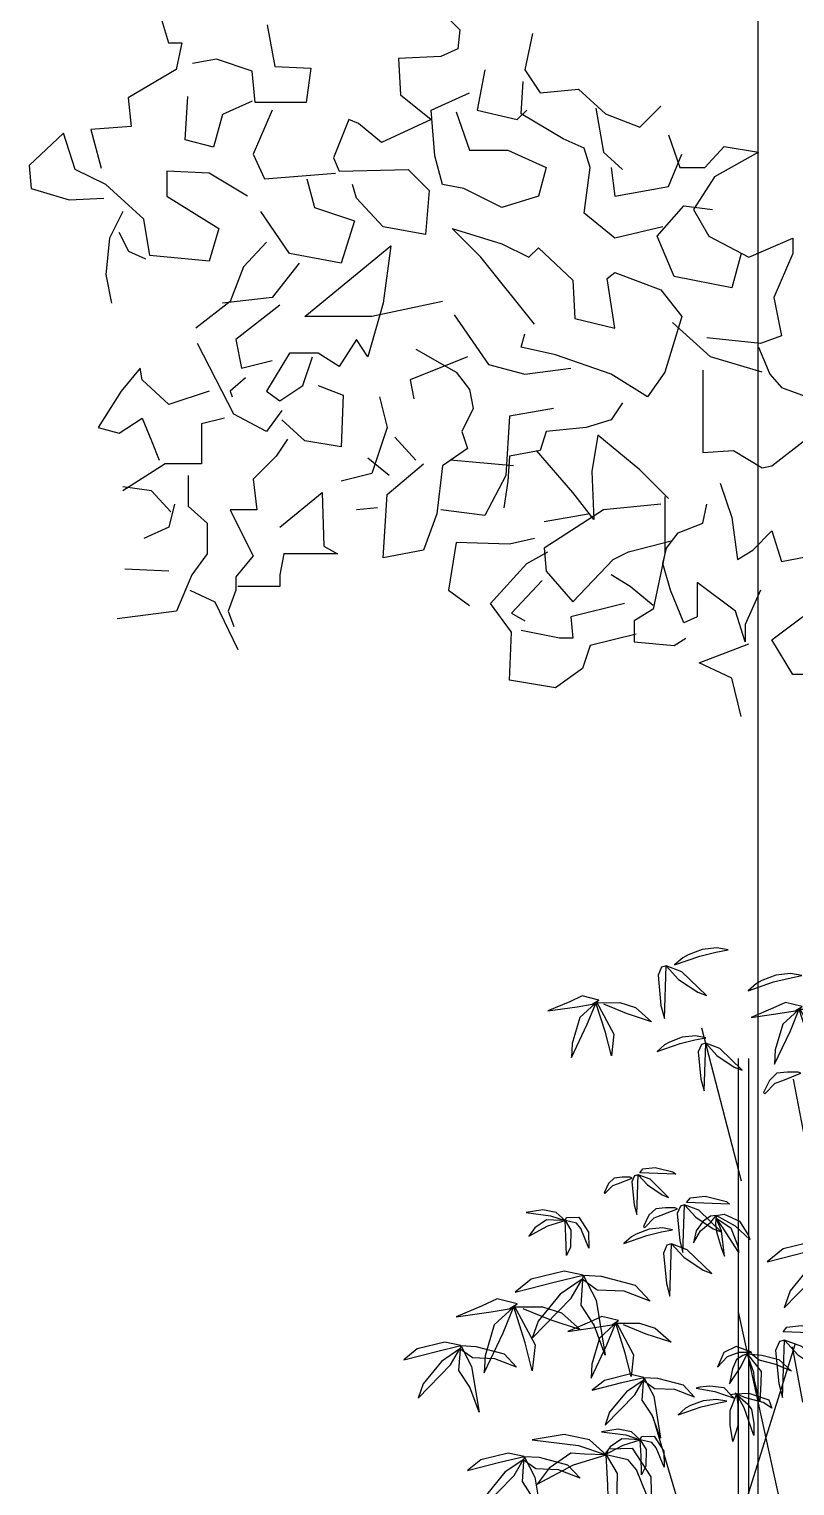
# Model space of a CAD drawing. Extents: x -1568 to -728, y -1287 to -990.
# Drawn here: x -1360.9 to -1356.68, y -1092.08 to -1084.05 of the extents above; entities that cross this region are included whole.
import ezdxf

# ---------------------------------------------------------------- set-up
doc = ezdxf.new("R2010")
doc.units = 0
doc.header["$LTSCALE"] = 5
doc.layers.get('0').update_dxf_attribs({"linetype": 'CONTINUOUS'})
doc.layers.add('路面边线', color=7, linetype='CONTINUOUS')

# ---------------------------------------------------------------- blocks, each defined once
blk = doc.blocks.new('乔木02')
at = {"color": 106}
for points in [[(2213, 3746.4), (2298.7, 3748.9), (2349.1, 3688.5), (2283.6, 3638.1), (2210.5, 3663.3), (2167.7, 3698.6), (2192.9, 3610.4), (2177.7, 3560), (2155.1, 3560), (2165.1, 3514.7), (2245.8, 3466.9), (2240.7, 3419), (2308.8, 3414), (2291.1, 3348.5)], [(1564.5, 3575.5), (1577.4, 3514.3), (1551.6, 3475.6), (1487.1, 3482), (1441.9, 3440.1), (1383.9, 3417.6), (1348.4, 3453)], [(1645.1, 3514.3), (1658, 3446.6), (1590.3, 3430.5), (1574.2, 3446.6)], [(1345.2, 3250), (1425.8, 3230.7), (1477.4, 3272.6), (1467.7, 3349.9), (1477.4, 3382.1), (1512.9, 3398.3), (1583.8, 3440.1), (1580.6, 3494.9)], [(1458.1, 3449.8), (1445.2, 3375.7), (1412.9, 3346.7)], [(1335.5, 3404.7), (1316.2, 3349.9), (1274.3, 3349.9), (1242, 3385.4), (1184, 3375.7), (1258.1, 3333.8), (1293.6, 3279), (1267.8, 3233.9), (1200.1, 3198.5), (1125.9, 3230.7), (1125.9, 3204.9), (1158.2, 3130.8), (1145.3, 3066.3), (1180.7, 3053.4), (1271, 3063.1)], [(2045, 3301.6), (2109.4, 3340.2), (2180.4, 3343.5), (2180.4, 3301.6), (2093.3, 3246.8), (2109.4, 3192), (2209.4, 3201.7), (2219.1, 3262.9), (2283.6, 3320.9), (2335.2, 3346.7), (2354.5, 3407.9), (2412.6, 3353.1), (2409.3, 3314.5), (2344.9, 3295.1), (2286.8, 3298.4)], [(1432.3, 3349.9), (1425.8, 3301.6), (1335.5, 3317.7), (1313, 3372.5)], [(1945, 3330.6), (1932.1, 3282.2), (1864.4, 3259.7), (1886.9, 3188.8), (1974, 3204.9), (2022.4, 3275.8)], [(1213, 3204.9), (1229.1, 3146.9), (1325.9, 3166.2), (1354.9, 3233.9), (1309.7, 3285.5), (1261.4, 3279)], [(2254.6, 3275.8), (2277.1, 3230.7), (2283.6, 3169.5), (2273.9, 3121.1)], [(2215.9, 3195.2), (2244.9, 3208.1), (2261, 3240.3)], [(1948.2, 3098.6), (1803.1, 3217.8), (1816, 3121.1), (1841.8, 3030.9), (1861.1, 3059.9), (1890.2, 3014.8), (1925.6, 3037.3), (1974, 3037.3), (2012.7, 2972.9), (1990.1, 2956.8), (1951.4, 2982.5), (1935.3, 3030.9)], [(2012.7, 3224.2), (2051.4, 3182.3), (2074, 3124.3), (2132, 3079.2)], [(1957.9, 3188.8), (2003, 3130.8), (2086.9, 3121.1)], [(1716, 3124.3), (1835.4, 3098.6), (1948.2, 3098.6)], [(1990.1, 3117.9), (2064.3, 3059.9), (2054.6, 3011.5), (2003, 3024.4)], [(1696.7, 3101.8), (1638.6, 3018), (1577.4, 3001.9), (1500, 3011.5)], [(1184, 3047), (1164.6, 3001.9), (1145.3, 2979.3), (1048.5, 2943.9), (990.5, 3034.1), (967.9, 3088.9)], [(1177.5, 3005.1), (1264.6, 3030.9), (1329.1, 3088.9)], [(1986.9, 2940.6), (2012.7, 2905.2), (2067.5, 2934.2), (2128.8, 3053.4)], [(1674.1, 3030.9), (1770.9, 2992.2), (1764.4, 2960)], [(2048.2, 2995.4), (2074, 2972.9), (2070.8, 2963.2)], [(2109.4, 2972.9), (2177.2, 2950.3), (2222.3, 2992.2), (2225.5, 3011.5), (2257.8, 2972.9), (2296.5, 2911.6), (2261, 2902), (2222.3, 2927.8), (2206.2, 2889.1), (2193.3, 2856.9)], [(1925.6, 2982.5), (1883.7, 2966.4), (1886.9, 2879.4), (1948.2, 2889.1), (1986.9, 2924.5)], [(1412.9, 2953.5), (1432.3, 2924.5), (1474.2, 2911.6), (1541.9, 2905.2), (1551.6, 2873), (1603.2, 2863.3), (1606.4, 2821.4), (1612.8, 2776.3)], [(1822.5, 2963.2), (1809.6, 2911.6), (1835.4, 2834.3), (1886.9, 2821.4)], [(1529, 2943.9), (1603.2, 2931), (1609.6, 2831.1), (1645.1, 2763.4), (1719.3, 2773.1)], [(2083.7, 2927.8), (2122.3, 2918.1), (2122.3, 2850.4), (2183.6, 2850.4), (2254.6, 2805.3)], [(1335.5, 2792.4), (1383.9, 2840.7), (1454.8, 2898.8), (1464.5, 2837.5), (1461.3, 2757), (1496.8, 2802.1), (1558, 2873)], [(1761.2, 2856.9), (1796.7, 2895.5)], [(1977.2, 2892.3), (1996.6, 2863.3), (2035.3, 2824.6), (2028.8, 2773.1), (2074, 2773.1), (2054.6, 2734.4), (2035.3, 2695.7), (2064.3, 2660.3), (2064.3, 2637.7), (2077.2, 2602.3), (2067.5, 2576.5)], [(1596.7, 2847.2), (1703.1, 2856.9)], [(1806.3, 2831.1), (1841.8, 2860.1)], [(2144.9, 2831.1), (2144.9, 2779.5), (2112.7, 2750.5), (2112.7, 2698.9), (2138.5, 2663.5), (2164.3, 2602.3), (2264.2, 2589.4)], [(1248.5, 2818.2), (1229.1, 2760.2), (1219.4, 2689.3), (1193.6, 2705.4), (1161.4, 2737.6), (1145.3, 2686.1), (1077.6, 2698.9), (1035.6, 2679.6), (996.9, 2660.3), (1009.8, 2599), (1029.2, 2505.6), (1000.2, 2473.4), (1009.8, 2437.9), (1061.4, 2444.4), (1045.3, 2399.2), (1000.2, 2325.1), (1058.2, 2344.5), (1093.7, 2415.4), (1087.2, 2441.1), (1071.1, 2495.9), (1125.9, 2495.9), (1161.4, 2553.9), (1109.8, 2592.6), (1013.1, 2592.6)], [(1990.1, 2744.1), (1919.2, 2802.1), (1916, 2711.8), (1893.4, 2698.9), (1983.7, 2698.9), (1990.1, 2663.5), (1990.1, 2644.2), (2061.1, 2644.2)], [(2173.9, 2769.8), (2206.2, 2805.3), (2254.6, 2811.7)], [(1180.7, 2637.7), (1206.5, 2579.7), (1206.5, 2550.7), (1222.7, 2602.3), (1287.2, 2650.6), (1287.2, 2592.6), (1309.7, 2582.9), (1332.3, 2637.7), (1345.2, 2682.8), (1338.8, 2708.6), (1319.4, 2734.4), (1277.5, 2750.5), (1271, 2782.7)], [(1342, 2795.6), (1342, 2698.9), (1361.3, 2605.5), (1393.6, 2586.2), (1393.6, 2550.7), (1325.9, 2544.3), (1306.5, 2557.2)], [(1348.4, 2782.7), (1445.2, 2773.1), (1545.1, 2708.6), (1541.9, 2669.9), (1496.8, 2618.4), (1429, 2689.3), (1403.2, 2702.2), (1329.1, 2721.5)], [(1825.7, 2776.3), (1861.1, 2773.1)], [(1545.1, 2753.7), (1471, 2766.6)], [(1390.3, 2563.6), (1467.7, 2544.3), (1480.6, 2505.6), (1525.8, 2473.4), (1603.2, 2486.3), (1600, 2566.8), (1635.4, 2615.2), (1574.2, 2682.8), (1538.7, 2702.2)], [(1361.3, 2611.9), (1400, 2644.2), (1432.3, 2663.5)], [(2141.7, 2637.7), (2099.8, 2618.4), (2061.1, 2537.8)], [(1409.7, 2615.2), (1500, 2592.6), (1496.8, 2557.2), (1519.3, 2557.2), (1583.8, 2570)], [(1213, 2425), (1229.1, 2489.5), (1283.9, 2515.3), (1200.1, 2547.5)]]:
    blk.add_lwpolyline(points, dxfattribs=at)
at = {"color": 94}
for points in [[(1716, 3610.9), (1687, 3581.9), (1690.2, 3549.7), (1719.3, 3536.8), (1790.2, 3533.6), (1787, 3472.4), (1735.4, 3430.5), (1819.2, 3391.8), (1857.9, 3424), (1874, 3430.5), (1899.8, 3366), (1890.2, 3343.5), (1774.1, 3346.7), (1738.6, 3311.2), (1745.1, 3237.1), (1816, 3250), (1861.1, 3298.4), (1867.6, 3320.9)], [(2011.4, 3590.3), (1998.8, 3519.8), (1938.3, 3517.2), (1945.9, 3459.3), (2031.6, 3459.3), (2036.6, 3512.2), (2097.1, 3532.3), (2137.4, 3524.8)], [(1693.5, 3443.4), (1670.9, 3378.9), (1606.4, 3378.9), (1541.9, 3349.9), (1554.8, 3301.6), (1616.1, 3282.2), (1680.6, 3314.5), (1716, 3320.9), (1728.9, 3369.3), (1735.4, 3446.6), (1670.9, 3475.6)], [(2036.6, 3461.8), (2087, 3439.2), (2102.1, 3383.8), (2150, 3396.4), (2145, 3469.4)], [(2003, 3446.6), (2035.3, 3372.5), (2015.9, 3330.6), (1896.6, 3340.2)], [(1561.3, 3085.7), (1651.5, 3198.5), (1699.9, 3246.8), (1616.1, 3221), (1570.9, 3198.5), (1554.8, 3214.6), (1496.8, 3159.8), (1493.5, 3095.3), (1425.8, 3079.2), (1438.7, 3163), (1425.8, 3172.7), (1348.4, 3143.7), (1313, 3098.6), (1342, 3005.1), (1371, 2963.2), (1432.3, 3001.9), (1525.8, 3034.1), (1583.8, 3047), (1577.4, 3069.5)], [(1761.2, 3043.8), (1693.5, 3005.1), (1670.9, 2976.1), (1664.4, 2943.9), (1683.8, 2905.2), (1674.1, 2876.2), (1716, 2847.2), (1725.7, 2766.6), (1748.3, 2705.4), (1816, 2692.5), (1809.6, 2798.9), (1748.3, 2850.4)], [(1277.5, 3008.3), (1277.5, 2869.7), (1225.9, 2873), (1177.5, 2844), (1161.4, 2847.2), (1103.4, 2892.3), (1080.8, 2873), (1058.2, 2863.3)], [(2167.5, 2782.7), (2177.2, 2744.1), (2219.1, 2724.7)], [(1561.3, 2724.7), (1603.2, 2715.1), (1693.5, 2718.3), (1706.4, 2637.7), (1670.9, 2611.9)], [(1548.4, 2653.8), (1600, 2599), (1577.4, 2586.2)], [(2177.2, 2669.9), (2251.3, 2673.2)]]:
    blk.add_lwpolyline(points, dxfattribs=at)
blk = doc.blocks.new('tree104')
at = {"color": 0}
for points in [[(-6377, 22067), (-6578, 22102), (-6839, 22076), (-7092, 21980), (-7188, 21927), (-7337, 21796), (-6883, 21953), (-6595, 22023), (-6377, 22067)], [(-7487, 21778), (-7570, 21758), (-7633, 21611), (-7581, 21068), (-7518, 20839), (-7487, 21778), (-7267, 21538), (-6922, 21309), (-6766, 21246), (-7204, 21674), (-7487, 21778)], [(-5057, 21606), (-5258, 21641), (-5520, 21615), (-5773, 21519), (-5869, 21466), (-6017, 21335), (-5563, 21492), (-5275, 21562), (-5057, 21606)], [(-8694, 21167), (-8993, 21242), (-9218, 21137), (-9607, 20973), (-9083, 21048), (-8814, 21093), (-8694, 21167), (-9038, 20853), (-9173, 20390), (-9188, 20135), (-8904, 20734), (-8739, 21137), (-8425, 20554), (-8470, 20165), (-8574, 20584), (-8746, 21120), (-8320, 21122), (-8036, 21033), (-7751, 20778), (-8200, 20928), (-8604, 21093)], [(-5051, 21050), (-5350, 21125), (-5575, 21020), (-5964, 20856), (-5440, 20930), (-5171, 20975), (-5051, 21050), (-5395, 20736), (-5530, 20272), (-5545, 20018), (-5260, 20616), (-5096, 21020), (-4781, 20437), (-4826, 20048), (-4931, 20467), (-5103, 21003), (-4677, 21005), (-4392, 20916), (-4108, 20661), (-4557, 20811), (-4961, 20975)], [(-6137, 17921), (-6846, 20663)], [(-6778, 20492), (-6960, 20523), (-7198, 20499), (-7428, 20412), (-7516, 20365), (-7650, 20246), (-7238, 20388), (-6976, 20452), (-6778, 20492)], [(-6779, 20391), (-6855, 20372), (-6912, 20239), (-6865, 19745), (-6808, 19536), (-6779, 20391), (-6580, 20172), (-6266, 19963), (-6124, 19907), (-6523, 20296), (-6779, 20391)], [(-6196, 20117), (-6196, 0)], [(-6013, 20117), (-6013, 0)], [(-5123, 19873), (-5312, 19873), (-5500, 19853), (-5637, 19727), (-5741, 19507), (-5720, 19486), (-5532, 19675), (-5396, 19727), (-5071, 19853), (-5123, 19873)], [(-4993, 18658), (-5201, 19750)], [(-7990, 18032), (-8053, 18016), (-8101, 17905), (-8061, 17494), (-8014, 17320), (-7990, 18032), (-7824, 17850), (-7562, 17676), (-7444, 17628), (-7776, 17953), (-7990, 18032)], [(-7960, 18068), (-7904, 18139), (-7682, 18163), (-7365, 18084), (-7317, 18044), (-7960, 18068)], [(-8134, 17988), (-8277, 17988), (-8420, 17973), (-8523, 17877), (-8602, 17711), (-8587, 17695), (-8444, 17838), (-8341, 17877), (-8095, 17973), (-8134, 17988)], [(-7121, 17535), (-7054, 17621), (-6788, 17649), (-6407, 17554), (-6350, 17507), (-7121, 17535)], [(-9301, 17211), (-9460, 17354), (-9698, 17402), (-9999, 17354), (-9563, 17298), (-9301, 17211), (-9507, 17219), (-9634, 17227), (-9841, 17084), (-9952, 16934), (-9610, 17116), (-9301, 17211), (-9277, 17267), (-9055, 17275), (-8880, 17005), (-8873, 16719), (-9015, 17068), (-9095, 17164), (-9301, 17211), (-9198, 17037), (-9206, 16735), (-9277, 16585), (-9285, 16926), (-9301, 17211)], [(-7330, 17440), (-7502, 17440), (-7673, 17421), (-7797, 17307), (-7892, 17107), (-7873, 17088), (-7702, 17259), (-7578, 17307), (-7283, 17421), (-7330, 17440)], [(-7157, 17492), (-7233, 17473), (-7290, 17340), (-7243, 16846), (-7186, 16638), (-7157, 17492), (-6958, 17274), (-6644, 17065), (-6502, 17008), (-6901, 17397), (-7157, 17492)], [(-6592, 17304), (-6695, 17288), (-6822, 17201), (-6949, 17026), (-6997, 16812), (-6870, 17026), (-6687, 17185), (-6592, 17304), (-6449, 17327), (-6172, 17201), (-6013, 16947), (-5989, 16875), (-6243, 17113), (-6592, 17304), (-6600, 17153), (-6584, 17010), (-6497, 16709), (-6441, 16574), (-6497, 17026), (-6592, 17256), (-6330, 17082), (-6211, 16772), (-6187, 16638), (-6465, 17074), (-6592, 17256)], [(-7372, 17047), (-7554, 17079), (-7792, 17055), (-8023, 16967), (-8110, 16920), (-8245, 16801), (-7832, 16944), (-7570, 17007), (-7372, 17047)], [(-7390, 16793), (-7473, 16773), (-7536, 16626), (-7484, 16083), (-7421, 15854), (-7390, 16793), (-7170, 16553), (-6826, 16324), (-6669, 16261), (-7108, 16689), (-7390, 16793)], [(-4454, 16777), (-4795, 16849), (-5388, 16705), (-5675, 16472), (-4975, 16652), (-4454, 16777), (-4221, 16329), (-4059, 15341), (-4257, 15880), (-4490, 16239), (-4454, 16777), (-4131, 16759), (-3520, 16598), (-3251, 16311), (-3718, 16490), (-4203, 16508), (-4472, 16705), (-4867, 16436), (-5262, 15952), (-5370, 15646), (-4670, 16364), (-4472, 16705)], [(-8977, 16232), (-9318, 16304), (-9911, 16161), (-10198, 15927), (-9498, 16107), (-8977, 16232), (-8744, 15784), (-8582, 14796), (-8779, 15335), (-9013, 15694), (-8977, 16232), (-8654, 16214), (-8043, 16053), (-7774, 15766), (-8241, 15945), (-8726, 15963), (-8995, 16161), (-9390, 15891), (-9785, 15407), (-9893, 15102), (-9192, 15820), (-8995, 16161)], [(-10157, 15721), (-10517, 15810), (-10786, 15685), (-11253, 15487), (-10624, 15577), (-10301, 15631), (-10157, 15721), (-10570, 15344), (-10732, 14787), (-10750, 14482), (-10409, 15200), (-10211, 15685), (-9834, 14985), (-9888, 14518), (-10014, 15021), (-10220, 15664), (-9708, 15667), (-9367, 15559), (-9026, 15254), (-9565, 15433), (-10050, 15631)], [(-8341, 15417), (-8640, 15492), (-8864, 15387), (-9253, 15222), (-8730, 15297), (-8460, 15342), (-8341, 15417), (-8685, 15103), (-8819, 14639), (-8834, 14385), (-8550, 14983), (-8385, 15387), (-8071, 14803), (-8116, 14415), (-8221, 14833), (-8393, 15369), (-7966, 15372), (-7682, 15282), (-7398, 15028), (-7847, 15177), (-8251, 15342)], [(-4993, 10116), (-6189, 15575)], [(-5391, 15214), (-5325, 15300), (-5058, 15328), (-4677, 15233), (-4620, 15185), (-5391, 15214)], [(-11173, 14971), (-11457, 15031), (-11951, 14911), (-12191, 14717), (-11607, 14866), (-11173, 14971), (-10978, 14597), (-10844, 13774), (-11008, 14223), (-11203, 14522), (-11173, 14971), (-10904, 14956), (-10395, 14821), (-10170, 14582), (-10559, 14732), (-10963, 14747), (-11188, 14911), (-11517, 14687), (-11846, 14283), (-11936, 14029), (-11353, 14627), (-11188, 14911)], [(-5956, 14853), (-6234, 14956), (-6456, 14845), (-6567, 14583), (-6385, 14774), (-6179, 14853), (-5956, 14853), (-6115, 14789), (-6226, 14718), (-6298, 14551), (-6353, 14282), (-6147, 14591), (-6036, 14821), (-5782, 14504), (-5790, 14298), (-5806, 13965), (-5901, 14345), (-5917, 14488), (-6036, 14821), (-5774, 14797), (-5464, 14718), (-5242, 14512), (-5520, 14631), (-5821, 14710), (-5964, 14821)], [(-6162, 11840), (-5169, 15007)], [(-5365, 15066), (-5456, 15043), (-5524, 14884), (-5467, 14291), (-5399, 14041), (-5365, 15066), (-5125, 14804), (-4749, 14553), (-4578, 14485), (-5057, 14952), (-5365, 15066)], [(-5034, 13957), (-5223, 14950)], [(-7888, 14400), (-8147, 14454), (-8596, 14345), (-8813, 14169), (-8283, 14305), (-7888, 14400), (-7711, 14060), (-7589, 13312), (-7739, 13720), (-7916, 13992), (-7888, 14400), (-7643, 14386), (-7181, 14264), (-6977, 14046), (-7331, 14182), (-7698, 14196), (-7902, 14345), (-8201, 14142), (-8501, 13774), (-8582, 13543), (-8052, 14087), (-7902, 14345)], [(-6329, 14084), (-6448, 14210), (-6702, 14242), (-6885, 14226), (-6948, 14203), (-6615, 14147), (-6266, 14028), (-6337, 14091), (-6258, 14107), (-6004, 14115), (-5647, 13996), (-5591, 13846), (-5750, 13949), (-6083, 14036), (-6250, 14115), (-6020, 13917), (-5956, 13822), (-5917, 13576), (-5917, 13354), (-6004, 13616), (-6091, 13854), (-6226, 14107), (-6202, 13909), (-6202, 13528), (-6290, 13251), (-6337, 13544), (-6337, 13806), (-6224, 14093)], [(-6401, 13973), (-6583, 14004), (-6821, 13980), (-7051, 13893), (-7139, 13846), (-7273, 13727), (-6861, 13869), (-6599, 13933), (-6401, 13973)], [(-6351, 9051), (-7723, 13684)], [(-8562, 13010), (-8864, 13281), (-9316, 13372), (-9890, 13281), (-9060, 13176), (-8562, 13010), (-8955, 13025), (-9196, 13040), (-9588, 12769), (-9799, 12482), (-9151, 12829), (-8562, 13010), (-8517, 13116), (-8095, 13131), (-7763, 12618), (-7748, 12075), (-8019, 12739), (-8170, 12920), (-8562, 13010), (-8366, 12678), (-8381, 12106), (-8517, 11819), (-8532, 12467), (-8562, 13010)], [(-7951, 13281), (-8109, 13423), (-8347, 13471), (-8649, 13423), (-8213, 13368), (-7951, 13281), (-8157, 13289), (-8284, 13297), (-8490, 13154), (-8601, 13003), (-8260, 13186), (-7951, 13281), (-7927, 13336), (-7705, 13344), (-7530, 13075), (-7522, 12789), (-7665, 13138), (-7744, 13233), (-7951, 13281), (-7848, 13106), (-7855, 12805), (-7927, 12654), (-7935, 12995), (-7951, 13281)], [(-10035, 12983), (-10319, 13042), (-10813, 12923), (-11052, 12728), (-10469, 12878), (-10035, 12983), (-9840, 12609), (-9705, 11786), (-9870, 12235), (-10065, 12534), (-10035, 12983), (-9765, 12968), (-9256, 12833), (-9032, 12594), (-9421, 12743), (-9825, 12758), (-10050, 12923), (-10379, 12698), (-10708, 12295), (-10798, 12040), (-10214, 12639), (-10050, 12923)]]:
    blk.add_lwpolyline(points, dxfattribs=at)

msp = doc.modelspace()

# ---------------------------------------------------------------- linework, layer by layer
at = {"layer": '路面边线'}
msp.add_line((-1356.88337, -1095.90477), (-1356.88337, -1060.89878), dxfattribs=at)

# ---------------------------------------------------------------- block references
at = {"xscale": -0.003270758432336152, "yscale": 0.00327075831592083, "zscale": 0.0032707584}
msp.add_blockref('乔木02', (-1353.00931, -1095.76999), dxfattribs=at)
at = {"color": 74, "xscale": 0.0003072000108659267, "yscale": 0.0003072000108659267, "zscale": 0.0003072000000000001}
msp.add_blockref('tree104', (-1355.09031, -1095.90333), dxfattribs=at)

doc.saveas('drawing.dxf')
